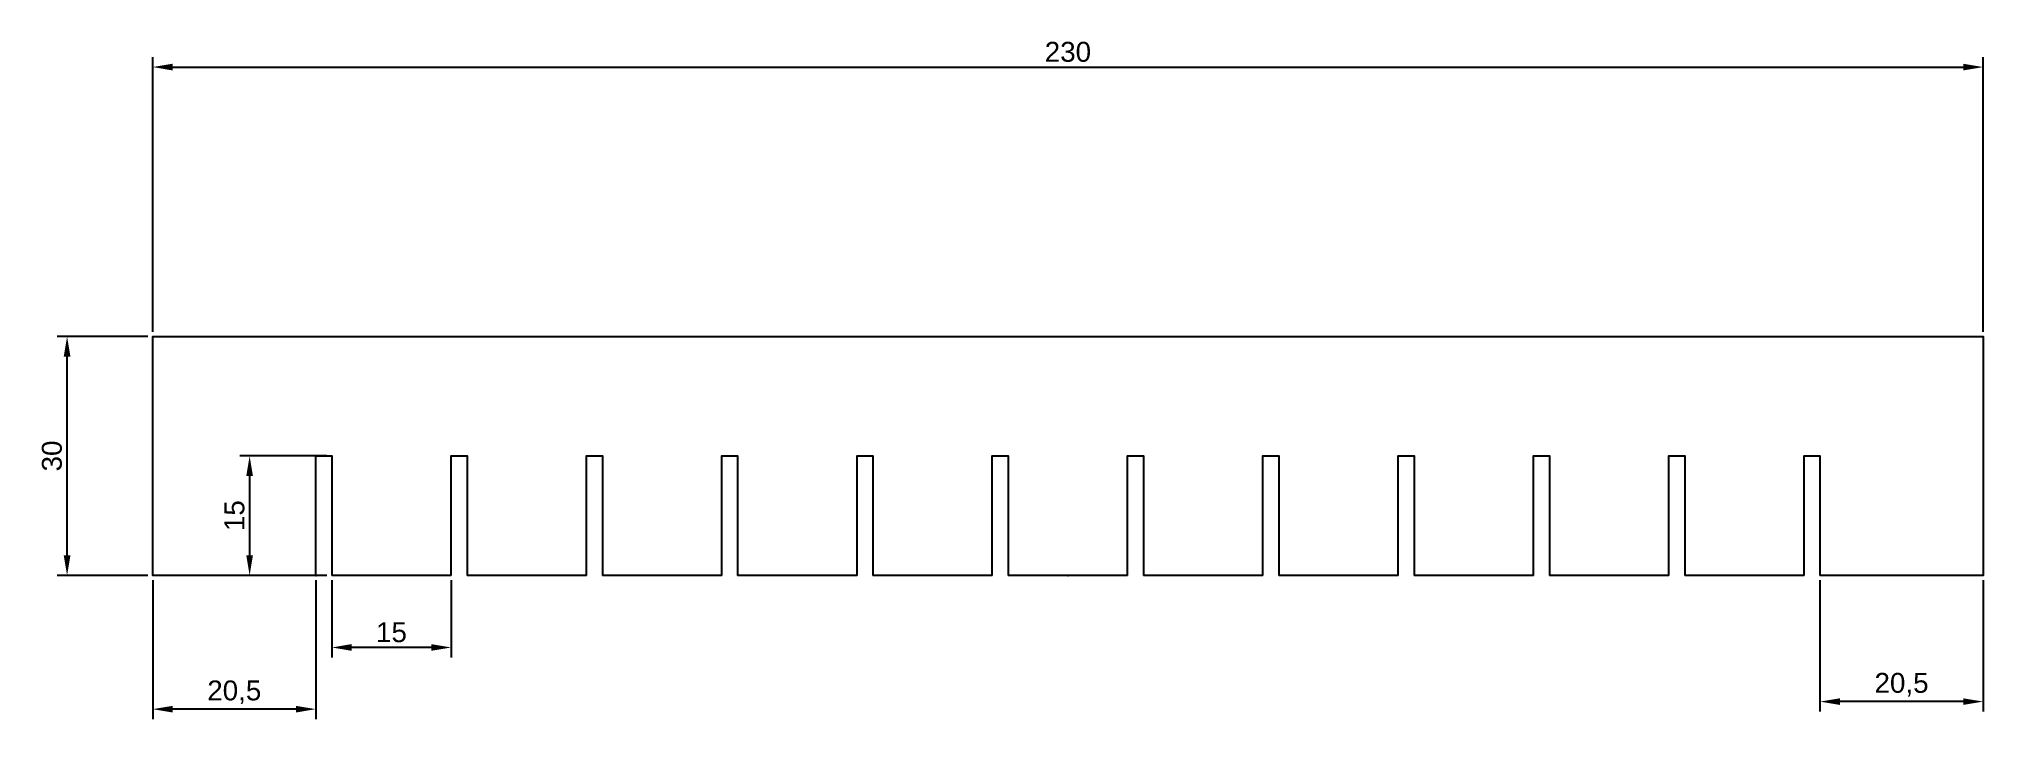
# Model space of a CAD drawing. Header units: millimetres. Extents: x -14 to 230, y -18 to 67.
import ezdxf

# ---------------------------------------------------------------- set-up
doc = ezdxf.new("R2010")
doc.units = ezdxf.units.MM
doc.styles.get("Standard").update_dxf_attribs({"font": 'arial.ttf'})
doc.dimstyles.new('ISO-25', dxfattribs={"dimtxt": 2.5, "dimasz": 2.5, "dimexe": 1.25, "dimexo": 0.625, "dimtad": 1, "dimtxsty": 'Standard', "dimcen": 2.5, "dimadec": 0, "dimazin": 0, "dimtfac": 1, "dimtmove": 0, "dimatfit": 3, "dimfxl": 1, "dimarcsym": 0})

# ---------------------------------------------------------------- blocks, each defined once
blk = doc.blocks.new('*D1')
at = {"color": 0, "lineweight": -2}
for p, q in [((-0.62, 30), (-12.01, 30)), ((-10.76, 2.5), (-10.76, 27.5)), ((-0.62, 0), (-12.01, 0))]:
    blk.add_line(p, q, dxfattribs=at)
at = {"color": 0}
for points in [[(-10.34, 27.5), (-11.18, 27.5), (-10.76, 30)], [(-11.18, 2.5), (-10.34, 2.5), (-10.76, 0)]]:
    blk.add_solid(points, dxfattribs=at)
at = {"layer": 'Defpoints', "color": 0}
for p in [(-10.76, 30), (0, 30), (0, 0)]:
    blk.add_point(p, dxfattribs=at)
at = {"color": 0, "insert": (-12.66, 15), "char_height": 2.5, "attachment_point": 5, "rotation": 90}
blk.add_mtext('30', dxfattribs=at)
blk = doc.blocks.new('*D2')
at = {"color": 0, "lineweight": -2}
for p, q in [((0, 30.62), (0, 65.12)), ((2.5, 63.87), (227.5, 63.87)), ((230, 30.62), (230, 65.12))]:
    blk.add_line(p, q, dxfattribs=at)
at = {"color": 0}
for points in [[(2.5, 64.29), (2.5, 63.45), (0, 63.87)], [(227.5, 63.45), (227.5, 64.29), (230, 63.87)]]:
    blk.add_solid(points, dxfattribs=at)
at = {"layer": 'Defpoints', "color": 0}
for p in [(230, 63.87), (0, 30), (230, 30)]:
    blk.add_point(p, dxfattribs=at)
at = {"color": 0, "insert": (115, 65.77), "char_height": 2.5, "attachment_point": 5}
blk.add_mtext('230', dxfattribs=at)
blk = doc.blocks.new('*D3')
at = {"color": 0, "lineweight": -2}
for p, q in [((21.88, 15), (10.93, 15)), ((12.18, 12.5), (12.18, 2.5)), ((21.88, 0), (10.93, 0))]:
    blk.add_line(p, q, dxfattribs=at)
at = {"color": 0}
for points in [[(12.59, 12.5), (11.76, 12.5), (12.18, 15)], [(11.76, 2.5), (12.59, 2.5), (12.18, 0)]]:
    blk.add_solid(points, dxfattribs=at)
at = {"layer": 'Defpoints', "color": 0}
for p in [(22.5, 15), (12.18, 0), (22.5, 0)]:
    blk.add_point(p, dxfattribs=at)
at = {"color": 0, "insert": (10.28, 7.5), "char_height": 2.5, "attachment_point": 5, "rotation": 90}
blk.add_mtext('15', dxfattribs=at)
blk = doc.blocks.new('*D4')
at = {"color": 0, "lineweight": -2}
for p, q in [((22.5, -0.62), (22.5, -10.31)), ((37.5, -0.62), (37.5, -10.31)), ((35, -9.06), (25, -9.06))]:
    blk.add_line(p, q, dxfattribs=at)
at = {"color": 0}
for points in [[(25, -8.64), (25, -9.48), (22.5, -9.06)], [(35, -9.48), (35, -8.64), (37.5, -9.06)]]:
    blk.add_solid(points, dxfattribs=at)
at = {"layer": 'Defpoints', "color": 0}
for p in [(22.5, 0), (37.5, 0), (22.5, -9.06)]:
    blk.add_point(p, dxfattribs=at)
at = {"color": 0, "insert": (30, -7.16), "char_height": 2.5, "attachment_point": 5}
blk.add_mtext('15', dxfattribs=at)
blk = doc.blocks.new('*D5')
at = {"color": 0, "lineweight": -2}
for p, q in [((0, -0.62), (0, -18.06)), ((20.5, -0.62), (20.5, -18.06)), ((18, -16.81), (2.5, -16.81))]:
    blk.add_line(p, q, dxfattribs=at)
at = {"color": 0}
for points in [[(2.5, -16.4), (2.5, -17.23), (0, -16.81)], [(18, -17.23), (18, -16.4), (20.5, -16.81)]]:
    blk.add_solid(points, dxfattribs=at)
at = {"layer": 'Defpoints', "color": 0}
for p in [(0, 0), (20.5, 0), (0, -16.81)]:
    blk.add_point(p, dxfattribs=at)
at = {"color": 0, "insert": (10.25, -14.69), "char_height": 2.5, "attachment_point": 5}
blk.add_mtext('20,5', dxfattribs=at)
blk = doc.blocks.new('*D6')
at = {"color": 0, "lineweight": -2}
for p, q in [((209.5, -0.62), (209.5, -17.11)), ((230, -0.62), (230, -17.11)), ((227.5, -15.86), (212, -15.86))]:
    blk.add_line(p, q, dxfattribs=at)
at = {"color": 0}
for points in [[(212, -15.45), (212, -16.28), (209.5, -15.86)], [(227.5, -16.28), (227.5, -15.45), (230, -15.86)]]:
    blk.add_solid(points, dxfattribs=at)
at = {"layer": 'Defpoints', "color": 0}
for p in [(209.5, 0), (230, 0), (209.5, -15.86)]:
    blk.add_point(p, dxfattribs=at)
at = {"color": 0, "insert": (219.75, -13.74), "char_height": 2.5, "attachment_point": 5}
blk.add_mtext('20,5', dxfattribs=at)

msp = doc.modelspace()

# ---------------------------------------------------------------- linework, layer by layer
for points in [[(20.5, 0), (0, 0), (0, 30), (230, 30), (230, 0), (209.5, 0)], [(20.5, 0), (20.5, 15), (22.5, 15), (22.5, 0)], [(37.5, 0), (37.5, 15), (39.5, 15), (39.5, 0)], [(54.5, 0), (54.5, 15), (56.5, 15), (56.5, 0)], [(71.5, 0), (71.5, 15), (73.5, 15), (73.5, 0)], [(88.5, 0), (88.5, 15), (90.5, 15), (90.5, 0)], [(105.5, 0), (105.5, 15), (107.5, 15), (107.5, 0)], [(122.5, 0), (122.5, 15), (124.5, 15), (124.5, 0)], [(139.5, 0), (139.5, 15), (141.5, 15), (141.5, 0)], [(156.5, 0), (156.5, 15), (158.5, 15), (158.5, 0)], [(173.5, 0), (173.5, 15), (175.5, 15), (175.5, 0)], [(173.5, 0), (173.5, 15), (175.5, 15), (175.5, 0)], [(173.5, 0), (173.5, 15), (175.5, 15), (175.5, 0)], [(173.5, 0), (173.5, 15), (175.5, 15), (175.5, 0)], [(190.5, 0), (190.5, 15), (192.5, 15), (192.5, 0)], [(190.5, 0), (190.5, 15), (192.5, 15), (192.5, 0)], [(190.5, 0), (190.5, 15), (192.5, 15), (192.5, 0)], [(190.5, 0), (190.5, 15), (192.5, 15), (192.5, 0)], [(207.5, 0), (207.5, 15), (209.5, 15), (209.5, 0)], [(37.5, 0), (22.5, 0)], [(54.5, 0), (39.5, 0)], [(71.5, 0), (56.5, 0)], [(88.5, 0), (73.5, 0)], [(105.5, 0), (90.5, 0)], [(122.5, 0), (107.5, 0)], [(139.5, 0), (124.5, 0)], [(156.5, 0), (141.5, 0)], [(173.5, 0), (158.5, 0)], [(190.5, 0), (175.5, 0)], [(207.5, 0), (192.5, 0)]]:
    msp.add_lwpolyline(points)
for p in [(20.5, 0), (115, 0), (115, 0)]:
    msp.add_point(p)

# ---------------------------------------------------------------- dimensions: what is measured, and where the dimension line sits
for base, p1, p2, picture, middle in [((230, 63.871), (0, 30), (230, 30), '*D2', (115, 65.772)), ((0, -16.813), (20.5, 0), (0, 0), '*D5', (10.25, -14.687)), ((22.5, -9.061), (37.5, 0), (22.5, 0), '*D4', (30, -7.16)), ((209.5, -15.864), (230, 0), (209.5, 0), '*D6', (219.75, -13.738))]:
    dim = msp.add_linear_dim(base=base, p1=p1, p2=p2, dimstyle='ISO-25')
    dim.commit()
    dim.dimension.update_dxf_attribs({"geometry": picture, "text_midpoint": middle})
for base, p1, p2, picture, middle in [((-10.761, 30), (0, 0), (0, 30), '*D1', (-12.663, 15)), ((12.178, 0), (22.5, 15), (22.5, 0), '*D3', (10.277, 7.5))]:
    dim = msp.add_linear_dim(base=base, p1=p1, p2=p2, angle=90, dimstyle='ISO-25')
    dim.commit()
    dim.dimension.update_dxf_attribs({"geometry": picture, "text_midpoint": middle})

doc.saveas('drawing.dxf')
